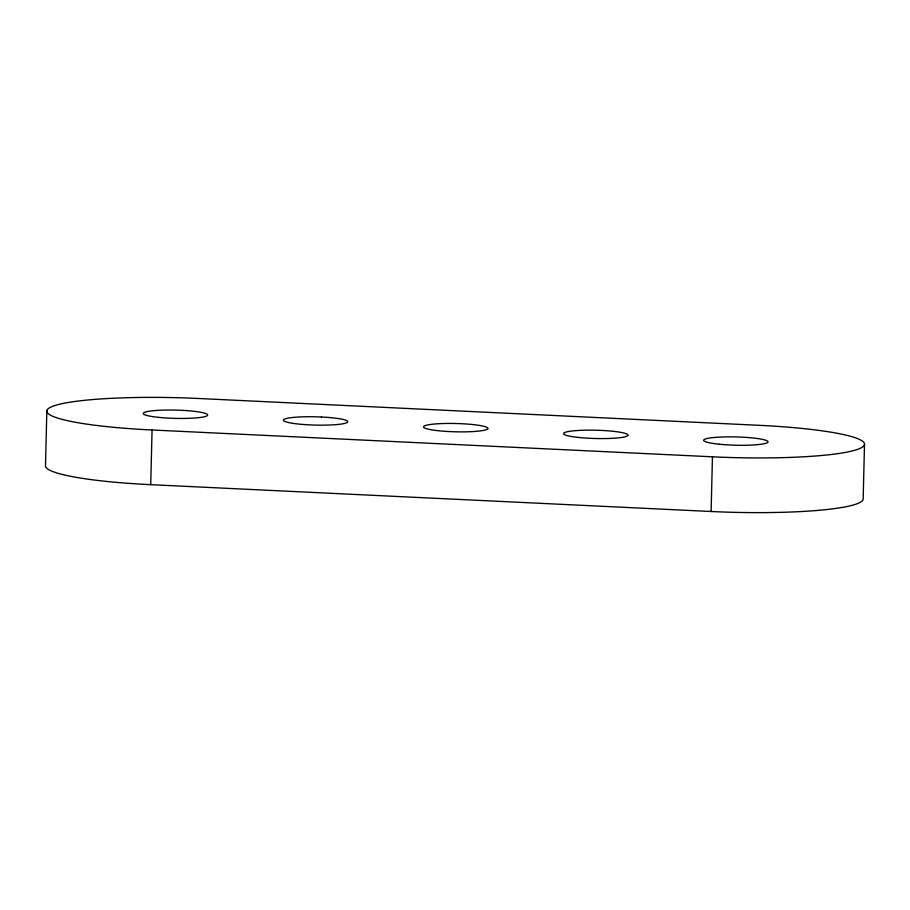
<?xml version="1.0" encoding="UTF-8"?>
<svg xmlns="http://www.w3.org/2000/svg" width="910" height="910" viewBox="0 0 910 910"><rect width="100%" height="100%" fill="white"/><g stroke="black" fill="none" stroke-linecap="round" stroke-linejoin="round"><path stroke-width="1.36" d="M46.842 410.717L45.5 465.408A128.719 16.573 1.4 0 0 150.73 484.677L711.119 511.5A128.719 16.573 1.4 0 0 863.158 499.283L864.5 444.592M150.73 484.677L152.072 429.986A128.719 16.573 1.4 0 1 48.935 408.18A128.719 16.573 1.4 0 1 198.88 398.5L759.27 425.323A128.719 16.573 1.4 0 1 862.396 447.128A128.719 16.573 1.4 0 1 712.45 456.809L152.072 429.986M711.119 511.5L712.45 456.809M487.828 428.53L487.305 429.167A32.18 4.141 1.4 0 1 440.326 430.93L436.095 430.475A32.18 4.141 1.4 0 1 424.037 426.142L425.334 425.539A32.18 4.141 1.4 0 1 475.248 424.834L479.001 425.357A32.18 4.141 1.4 0 1 487.828 428.53M627.923 435.242L627.399 435.879A32.18 4.141 1.4 0 1 585.039 438.017L580.421 437.642A32.18 4.141 1.4 0 1 564.689 432.546A32.18 4.141 1.4 0 1 596.596 430.237L601.612 430.43A32.18 4.141 1.4 0 1 627.923 435.242M321.423 417.007L316.407 416.825A32.18 4.141 1.4 0 0 283.943 419.43A32.18 4.141 1.4 0 0 304.85 424.595L309.718 424.879A32.18 4.141 1.4 0 0 347.211 422.467A32.18 4.141 1.4 0 0 321.423 417.007M158.681 417.372A32.18 4.141 1.4 0 0 207.639 415.119A32.18 4.141 1.4 0 0 160.114 410.228A32.18 4.141 1.4 0 0 158.681 417.372M719.059 444.205A32.18 4.141 1.4 0 0 768.017 441.953A32.18 4.141 1.4 0 0 720.504 437.062A32.18 4.141 1.4 0 0 719.059 444.205"/></g></svg>
